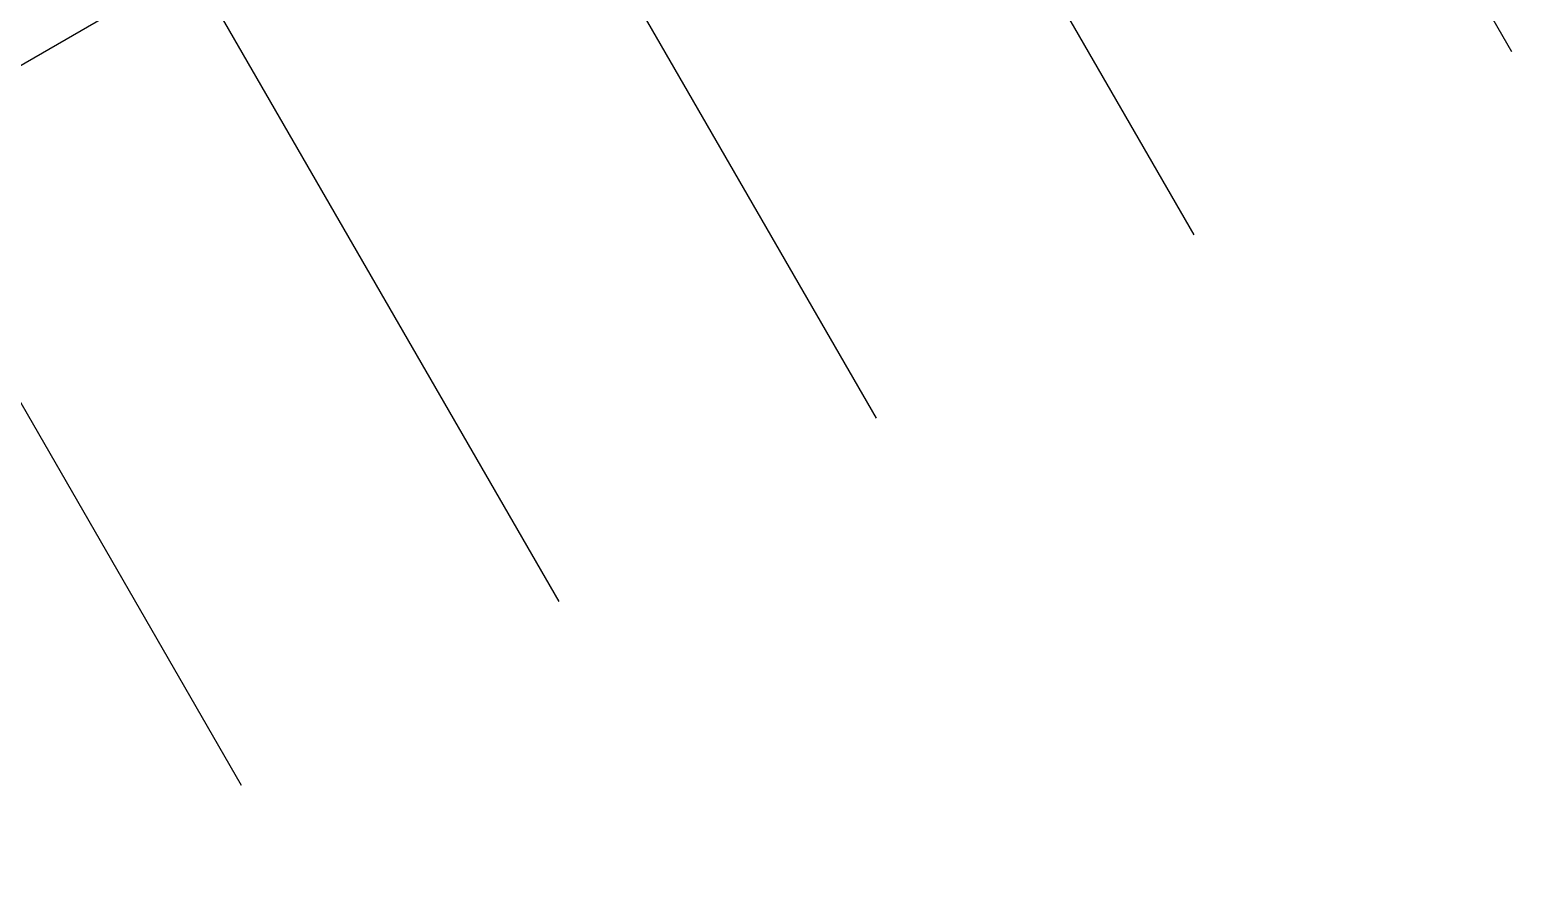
# Model space of a CAD drawing. Header units: metres. Extents: x 99558 to 100592, y 49739 to 50255.
# Drawn here: x 100031.89 to 100041.99, y 50076.6 to 50082.42 of the extents above; entities that cross this region are included whole.
import ezdxf

# ---------------------------------------------------------------- set-up
doc = ezdxf.new("R2010")
doc.units = ezdxf.units.M
doc.header["$MEASUREMENT"] = 0
doc.layers.add('ParkingSpace', color=252, linetype='Continuous')

# ---------------------------------------------------------------- blocks, each defined once
blk = doc.blocks.new('ParkingSpaces')
at = {"layer": 'ParkingSpace'}
for points in [[(20, 5), (0, 5)], [(0, 5), (0, 0)], [(2.5, 5), (2.5, 0)], [(5, 5), (5, 0)], [(7.5, 5), (7.5, 0)], [(10, 5), (10, 0)]]:
    blk.add_lwpolyline(points, dxfattribs=at)

msp = doc.modelspace()

# ---------------------------------------------------------------- block references
at = {"xscale": -1, "rotation": 29.99999999993395}
msp.add_blockref('ParkingSpaces', (100041.992, 50082.268), dxfattribs=at)

doc.saveas('drawing.dxf')
